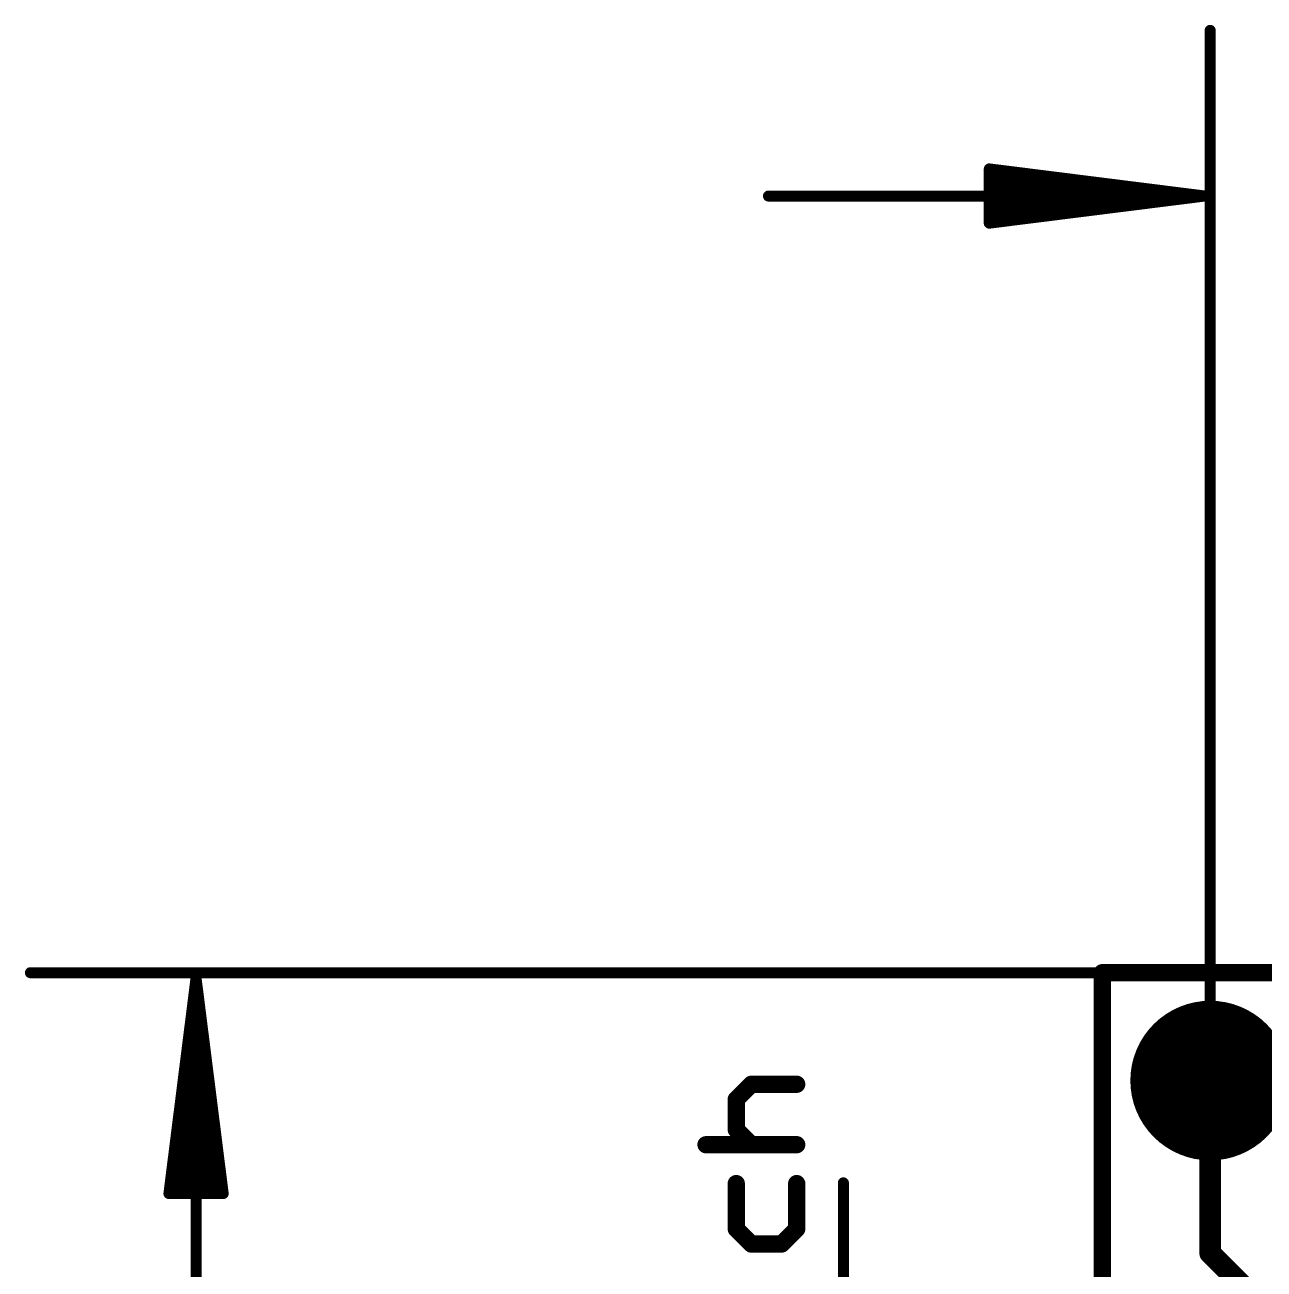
# Model space of a CAD drawing. Extents: x -40 to 67, y -21 to 32.
# Drawn here: x -12.68 to 1.91, y 17.34 to 31.99 of the extents above; entities that cross this region are included whole.
import ezdxf

# ---------------------------------------------------------------- set-up
doc = ezdxf.new("R2010")
doc.units = 0
for name, color, linetype in [('16', 132, 'CONTINUOUS'), ('17', 110, 'CONTINUOUS'), ('20', 53, 'CONTINUOUS'), ('23', 53, 'CONTINUOUS'), ('47', 253, 'CONTINUOUS'), ('51', 53, 'CONTINUOUS')]:
    doc.layers.add(name, color=color, linetype=linetype)

# ---------------------------------------------------------------- blocks, each defined once
blk = doc.blocks.new('RECT')
blk.add_solid([(-0.5, -0.5), (0.5, -0.5), (-0.5, 0.5), (0.5, 0.5)])
blk = doc.blocks.new('ROUNDP')
at = {"const_width": 0.5}
blk.add_lwpolyline([(0, -0.25, 1), (0, 0.25, 1), (0, -0.25)], format="xyb", dxfattribs=at)

msp = doc.modelspace()

# ---------------------------------------------------------------- linework, layer by layer
at = {"layer": '16', "const_width": 0.254}
for points in [[(1.27, 17.526), (1.27, 19.558)], [(2.032, 16.764), (1.27, 17.526)]]:
    msp.add_lwpolyline(points, dxfattribs=at)
at = {"layer": '16', "const_width": 0.127}
for points in [[(1.3335, 19.558, 1), (1.2065, 19.558)], [(1.3149, 17.5709, 1), (1.2251, 17.4811)], [(1.2065, 17.526, 1), (1.3335, 17.526)]]:
    msp.add_lwpolyline(points, format="xyb", dxfattribs=at)
at = {"layer": '20', "const_width": 0.2032}
for points in [[(20.32, 20.828), (0, 20.828)], [(0, 10.668), (0, 20.828)]]:
    msp.add_lwpolyline(points, dxfattribs=at)
at = {"layer": '20', "const_width": 0.1016}
for points in [[(0, 20.8788, 1), (0, 20.7772)], [(0.0508, 20.828, 1), (-0.0508, 20.828)]]:
    msp.add_lwpolyline(points, format="xyb", dxfattribs=at)
at = {"layer": '23'}
msp.add_point((1.27, 19.558), dxfattribs=at)
at = {"layer": '47'}
for points, const_width in [([(1.27, 19.558), (1.27, 31.922)], 0.13), ([(1.205, 29.972), (-1.33, 30.2912)], 0.13), ([(-1.33, 30.2912), (-1.33, 29.6528)], 0.13), ([(1.205, 29.972), (-1.33, 30.232)], 0.13), ([(1.205, 29.972), (-3.93, 29.972)], 0.13), ([(1.205, 29.972), (-1.33, 30.102)], 0.13), ([(-1.33, 29.6528), (1.205, 29.972)], 0.13), ([(-1.33, 29.842), (1.205, 29.972)], 0.13), ([(-1.33, 29.712), (1.205, 29.972)], 0.13), ([(0, 20.828), (-12.618, 20.828)], 0.13), ([(-10.668, 20.763), (-10.9872, 18.228)], 0.13), ([(-10.668, 20.763), (-10.928, 18.228)], 0.13), ([(-10.668, 20.763), (-10.798, 18.228)], 0.13), ([(-10.668, 0.065), (-10.668, 20.763)], 0.13), ([(-10.3488, 18.228), (-10.668, 20.763)], 0.13), ([(-10.538, 18.228), (-10.668, 20.763)], 0.13), ([(-10.408, 18.228), (-10.668, 20.763)], 0.13), ([(-4.3089, 19.3367), (-4.131, 19.5147)], 0.2032), ([(-4.131, 19.5147), (-3.5971, 19.5147)], 0.2032), ([(-4.3089, 18.9808), (-4.3089, 19.3367)], 0.2032), ([(-4.131, 18.8029), (-4.3089, 18.9808)], 0.2032), ([(-4.6648, 18.8029), (-3.5971, 18.8029)], 0.2032), ([(-4.3089, 18.3453), (-4.3089, 17.8114)], 0.2032), ([(-3.5971, 17.8114), (-3.5971, 18.3453)], 0.2032), ([(-3.048, 8.955), (-3.048, 18.354)], 0.13), ([(-10.9872, 18.228), (-10.3488, 18.228)], 0.13), ([(-4.3089, 17.8114), (-4.131, 17.6335)], 0.2032), ([(-3.7751, 17.6335), (-3.5971, 17.8114)], 0.2032), ([(-4.131, 17.6335), (-3.7751, 17.6335)], 0.2032)]:
    msp.add_lwpolyline(points, dxfattribs=dict(at, const_width=const_width))
for points, const_width in [([(1.3025, 31.922, 1), (1.2375, 31.922)], 0.065), ([(-1.3259, 30.3235, 1), (-1.3341, 30.259)], 0.065), ([(-1.2975, 30.2912, 1), (-1.3625, 30.2912)], 0.065), ([(-1.3267, 30.2643, 1), (-1.3333, 30.1997)], 0.065), ([(-3.93, 30.0045, 1), (-3.93, 29.9395)], 0.065), ([(-1.3283, 30.1345, 1), (-1.3317, 30.0695)], 0.065), ([(1.2091, 29.9398, 1), (1.2009, 30.0042)], 0.065), ([(1.2009, 29.9398, 1), (1.2091, 30.0042)], 0.065), ([(1.2083, 29.9397, 1), (1.2017, 30.0043)], 0.065), ([(1.2017, 29.9397, 1), (1.2083, 30.0043)], 0.065), ([(1.2033, 29.9395, 1), (1.2067, 30.0045)], 0.065), ([(1.2067, 29.9395, 1), (1.2033, 30.0045)], 0.065), ([(1.205, 29.9395, 1), (1.205, 30.0045)], 0.065), ([(-1.3317, 29.8745, 1), (-1.3283, 29.8095)], 0.065), ([(-1.3333, 29.7443, 1), (-1.3267, 29.6797)], 0.065), ([(-1.3341, 29.685, 1), (-1.3259, 29.6205)], 0.065), ([(-1.3625, 29.6528, 1), (-1.2975, 29.6528)], 0.065), ([(-12.618, 20.8605, 1), (-12.618, 20.7955)], 0.065), ([(-10.6355, 20.763, 1), (-10.7005, 20.763)], 0.065), ([(-10.6358, 20.7671, 1), (-10.7002, 20.7589)], 0.065), ([(-10.6355, 20.7613, 1), (-10.7005, 20.7647)], 0.065), ([(-10.6355, 20.7647, 1), (-10.7005, 20.7613)], 0.065), ([(-10.6357, 20.7663, 1), (-10.7003, 20.7597)], 0.065), ([(-10.6357, 20.7597, 1), (-10.7003, 20.7663)], 0.065), ([(-10.6358, 20.7589, 1), (-10.7002, 20.7671)], 0.065), ([(0, 20.7955, 1), (0, 20.8605)], 0.065), ([(-4.131, 19.5655, 1), (-4.131, 19.4639)], 0.1016), ([(-4.095, 19.4788, 1), (-4.1669, 19.5506)], 0.1016), ([(-3.5971, 19.4639, 1), (-3.5971, 19.5655)], 0.1016), ([(1.2375, 19.558, 1), (1.3025, 19.558)], 0.065), ([(-4.2581, 19.3367, 1), (-4.3597, 19.3367)], 0.1016), ([(-4.3448, 19.3727, 1), (-4.273, 19.3008)], 0.1016), ([(-4.273, 19.0167, 1), (-4.3448, 18.9449)], 0.1016), ([(-4.6648, 18.8537, 1), (-4.6648, 18.7521)], 0.1016), ([(-4.3597, 18.9808, 1), (-4.2581, 18.9808)], 0.1016), ([(-3.5971, 18.7521, 1), (-3.5971, 18.8537)], 0.1016), ([(-4.1669, 18.767, 1), (-4.095, 18.8388)], 0.1016), ([(-4.2581, 18.3453, 1), (-4.3597, 18.3453)], 0.1016), ([(-3.5463, 18.3453, 1), (-3.6479, 18.3453)], 0.1016), ([(-3.0155, 18.354, 1), (-3.0805, 18.354)], 0.065), ([(-11.0195, 18.2321, 1), (-10.955, 18.2239)], 0.065), ([(-10.9872, 18.2605, 1), (-10.9872, 18.1955)], 0.065), ([(-10.9603, 18.2313, 1), (-10.8957, 18.2247)], 0.065), ([(-10.8305, 18.2297, 1), (-10.7655, 18.2263)], 0.065), ([(-10.5705, 18.2263, 1), (-10.5055, 18.2297)], 0.065), ([(-10.4403, 18.2247, 1), (-10.3757, 18.2313)], 0.065), ([(-10.381, 18.2239, 1), (-10.3165, 18.2321)], 0.065), ([(-10.3488, 18.1955, 1), (-10.3488, 18.2605)], 0.065), ([(-4.273, 17.8474, 1), (-4.3448, 17.7755)], 0.1016), ([(-3.5612, 17.7755, 1), (-3.633, 17.8474)], 0.1016), ([(-4.3597, 17.8114, 1), (-4.2581, 17.8114)], 0.1016), ([(-4.131, 17.6843, 1), (-4.131, 17.5827)], 0.1016), ([(-3.7751, 17.5827, 1), (-3.7751, 17.6843)], 0.1016), ([(-3.6479, 17.8114, 1), (-3.5463, 17.8114)], 0.1016), ([(-4.1669, 17.5976, 1), (-4.095, 17.6694)], 0.1016), ([(-3.811, 17.6694, 1), (-3.7391, 17.5976)], 0.1016)]:
    msp.add_lwpolyline(points, format="xyb", dxfattribs=dict(at, const_width=const_width))

# ---------------------------------------------------------------- block references
at = {"layer": '17', "xscale": 1.8796, "yscale": 1.8796, "rotation": 90}
msp.add_blockref('ROUNDP', (1.27, 19.558), dxfattribs=at)
msp.add_blockref('ROUNDP', (1.27, 19.558), dxfattribs=at)
at = {"layer": '51', "xscale": 0.508, "yscale": 0.508}
msp.add_blockref('RECT', (1.27, 19.558), dxfattribs=at)

doc.saveas('drawing.dxf')
